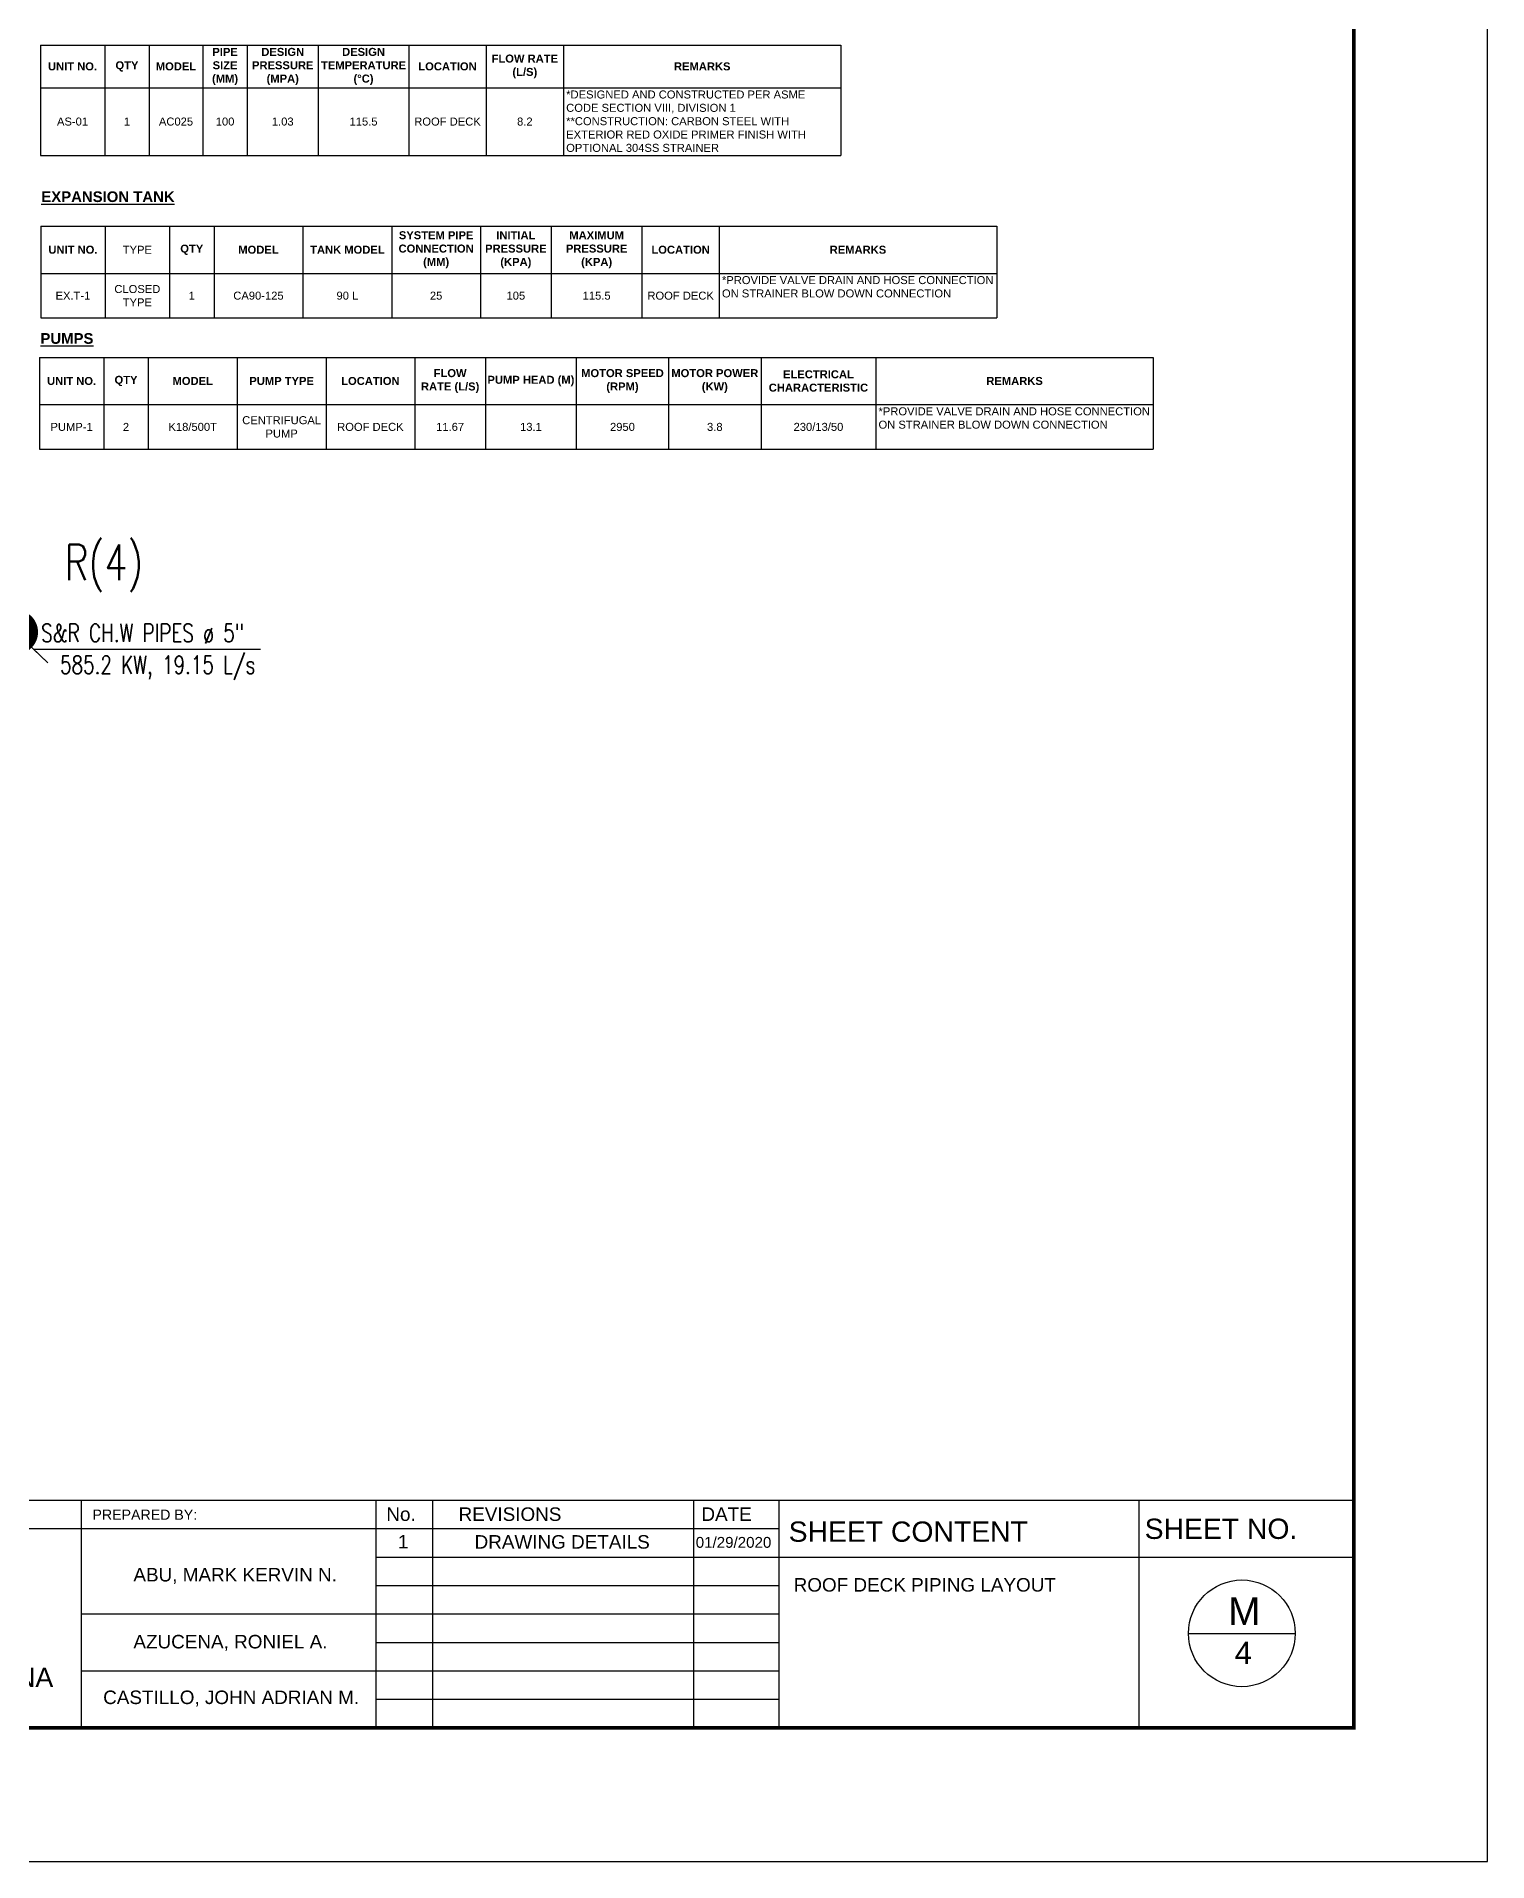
# Model space of a CAD drawing. Header units: millimetres. Extents: x 5 to 430, y 3 to 339.
# Drawn here: x 283.28 to 315.92, y 80.75 to 121.8 of the extents above; entities that cross this region are included whole.
import ezdxf
from ezdxf import colors
from ezdxf.entities.mleader import LeaderData, LeaderLine
from ezdxf.math import Vec2, Vec3

# ---------------------------------------------------------------- set-up
doc = ezdxf.new("R2010")
doc.units = ezdxf.units.MM
doc.header["$MEASUREMENT"] = 0
for name, color, linetype in [('fcu line', 7, 'Continuous'), ('pipe label', 7, 'Continuous'), ('template', 7, 'Continuous')]:
    doc.layers.add(name, color=color, linetype=linetype)
doc.styles.add('Arch-Dim', font='simplex.shx', dxfattribs={"width": 0.75})
doc.styles.add('arial', font='arial.ttf')
doc.styles.get("Standard").update_dxf_attribs({"font": 'arial.ttf'})

# ---------------------------------------------------------------- blocks, each defined once
blk = doc.blocks.new('_Dot')
at = {"color": 0, "linetype": 'ByBlock', "lineweight": -2}
blk.add_line((-0.5, 0), (-1, 0), dxfattribs=at)
at = {"color": 0, "linetype": 'ByBlock', "const_width": 0.5}
blk.add_lwpolyline([(-0.25, 0, 1), (0.25, 0, 1)], format="xyb", close=True, dxfattribs=at)
blk = doc.blocks.new('*T36')
at = {"layer": 'fcu line', "color": 0, "linetype": 'ByBlock', "lineweight": -2, "transparency": 16777216}
for p, q in [((0, 0), (18.006, 0)), ((0, 0), (0, -2.481)), ((1.448, 0), (1.448, -2.481)), ((2.448, 0), (2.448, -2.481)), ((3.655, 0), (3.655, -2.481)), ((4.655, 0), (4.655, -2.481)), ((6.249, 0), (6.249, -2.481)), ((8.289, 0), (8.289, -2.481)), ((10.027, 0), (10.027, -2.481)), ((11.767, 0), (11.767, -2.481)), ((18.006, 0), (18.006, -2.481)), ((0, -0.962), (18.006, -0.962)), ((0, -2.481), (18.006, -2.481))]:
    blk.add_line(p, q, dxfattribs=at)
at = {"layer": 'fcu line', "color": 0, "transparency": 16777216, "char_height": 0.18}
for s, insert, width, attachment_point in [('{\\fArial|b1|i0|c0|p34;UNIT NO.}', (0.724, -0.481), 1.32836, 5), ('{\\fArial|b1|i0|c0|p34;QTY}', (1.948, -0.481), 0.88, 5), ('{\\fArial|b1|i0|c0|p34;MODEL}', (3.051, -0.481), 1.0862, 5), ('{\\fArial|b1|i0|c0|p34;PIPE SIZE (MM)}', (4.155, -0.481), 0.88, 5), ('{\\fArial|b1|i0|c0|p34;DESIGN PRESSURE (MPA)}', (5.452, -0.481), 1.47448, 5), ('{\\fArial|b1|i0|c0|p34;DESIGN TEMPERATURE (\\C256;°C)}', (7.269, -0.481), 1.91988, 5), ('{\\fArial|b1|i0|c0|p34;LOCATION}', (9.158, -0.481), 1.61837, 5), ('{\\fArial|b1|i0|c0|p34;FLOW RATE (L/S)}', (10.897, -0.481), 1.62009, 5), ('{\\fArial|b1|i0|c0|p34;REMARKS}', (14.887, -0.481), 6.1191, 5), ('*DESIGNED AND CONSTRUCTED PER ASME CODE SECTION VIII, DIVISION 1 **CONSTRUCTION: CARBON STEEL WITH EXTERIOR RED OXIDE PRIMER FINISH WITH OPTIONAL 304SS STRAINER', (11.827, -1.022), 6.1191, 1), ('AS-01', (0.724, -1.722), 1.32836, 5), ('1', (1.948, -1.722), 0.88, 5), ('AC025', (3.051, -1.722), 1.0862, 5), ('100', (4.155, -1.722), 0.88, 5), ('1.03', (5.452, -1.722), 1.47448, 5), ('115.5', (7.269, -1.722), 1.91988, 5), ('ROOF DECK', (9.158, -1.722), 1.61837, 5), ('8.2', (10.897, -1.722), 1.62009, 5)]:
    blk.add_mtext(s, dxfattribs=dict(at, insert=insert, width=width, attachment_point=attachment_point))
blk = doc.blocks.new('*T37')
at = {"layer": 'fcu line', "color": 0, "linetype": 'ByBlock', "lineweight": -2, "transparency": 16777216}
for p, q in [((0, 0), (21.501, 0)), ((0, 0), (0, -2.065)), ((1.448, 0), (1.448, -2.065)), ((2.897, 0), (2.897, -2.065)), ((3.897, 0), (3.897, -2.065)), ((5.897, 0), (5.897, -2.065)), ((7.897, 0), (7.897, -2.065)), ((9.889, 0), (9.889, -2.065)), ((11.483, 0), (11.483, -2.065)), ((13.523, 0), (13.523, -2.065)), ((15.262, 0), (15.262, -2.065)), ((21.501, 0), (21.501, -2.065)), ((0, -1.064), (21.501, -1.064)), ((0, -2.065), (21.501, -2.065))]:
    blk.add_line(p, q, dxfattribs=at)
at = {"layer": 'fcu line', "color": 0, "transparency": 16777216, "char_height": 0.18}
for s, insert, width, attachment_point in [('{\\fArial|b1|i0|c0|p34;SYSTEM PIPE CONNECTION (MM)}', (8.893, -0.532), 1.87215, 5), ('{\\fArial|b1|i0|c0|p34;INITIAL PRESSURE (KPA)}', (10.686, -0.532), 1.47448, 5), ('{\\fArial|b1|i0|c0|p34;MAXIMUM PRESSURE (\\C256;KPA)}', (12.503, -0.532), 1.91988, 5), ('{\\fArial|b1|i0|c0|p34;UNIT NO.}', (0.724, -0.532), 1.32836, 5), ('TYPE', (2.173, -0.532), 1.32836, 5), ('{\\fArial|b1|i0|c0|p34;QTY}', (3.397, -0.532), 0.88, 5), ('{\\fArial|b1|i0|c0|p34;MODEL}', (4.897, -0.532), 1.88, 5), ('{\\fArial|b1|i0|c0|p34;TANK MODEL}', (6.897, -0.532), 1.88, 5), ('{\\fArial|b1|i0|c0|p34;LOCATION}', (14.392, -0.532), 1.61837, 5), ('{\\fArial|b1|i0|c0|p34;REMARKS}', (18.381, -0.532), 6.1191, 5), ('*{\\C256;PROVIDE VALVE DRAIN AND HOSE CONNECTION ON STRAINER BLOW DOWN CONNECTION}', (15.322, -1.124), 6.1191, 1), ('EX.T-1', (0.724, -1.565), 1.32836, 5), ('CLOSED TYPE', (2.173, -1.565), 1.32836, 5), ('1', (3.397, -1.565), 0.88, 5), ('CA90-125', (4.897, -1.565), 1.88, 5), ('90 L', (6.897, -1.565), 1.88, 5), ('25 ', (8.893, -1.565), 1.87215, 5), ('105', (10.686, -1.565), 1.47448, 5), ('115.5', (12.503, -1.565), 1.91988, 5), ('ROOF DECK', (14.392, -1.565), 1.61837, 5)]:
    blk.add_mtext(s, dxfattribs=dict(at, insert=insert, width=width, attachment_point=attachment_point))
blk = doc.blocks.new('*T38')
at = {"layer": 'fcu line', "color": 0, "linetype": 'ByBlock', "lineweight": -2, "transparency": 16777216}
for p, q in [((0, 0), (25.052, 0)), ((0, 0), (0, -2.065)), ((1.448, 0), (1.448, -2.065)), ((2.448, 0), (2.448, -2.065)), ((4.448, 0), (4.448, -2.065)), ((6.448, 0), (6.448, -2.065)), ((8.441, 0), (8.441, -2.065)), ((10.035, 0), (10.035, -2.065)), ((12.075, 0), (12.075, -2.065)), ((14.152, 0), (14.152, -2.065)), ((16.23, 0), (16.23, -2.065)), ((18.813, 0), (18.813, -2.065)), ((25.052, 0), (25.052, -2.065)), ((0, -1.064), (25.052, -1.064)), ((0, -2.065), (25.052, -2.065))]:
    blk.add_line(p, q, dxfattribs=at)
at = {"layer": 'fcu line', "color": 0, "transparency": 16777216, "char_height": 0.18}
for s, insert, width, attachment_point in [('{\\fArial|b1|i0|c0|p34;FLOW RATE (L/S)}', (9.238, -0.532), 1.47448, 5), ('{\\fArial|b1|i0|c0|p34;PUMP HEAD (\\C256;M)}', (11.055, -0.532), 1.91988, 5), ('{\\fArial|b1|i0|c0|p34;MOTOR SPEED (RPM)}', (13.114, -0.532), 1.9576, 5), ('{\\fArial|b1|i0|c0|p34;MOTOR POWER (KW)}', (15.191, -0.532), 1.9576, 5), ('{\\fArial|b1|i0|c0|p34;ELECTRICAL CHARACTERISTIC}', (17.522, -0.532), 2.46327, 5), ('{\\fArial|b1|i0|c0|p34;UNIT NO.}', (0.724, -0.532), 1.32836, 5), ('{\\fArial|b1|i0|c0|p34;QTY}', (1.948, -0.532), 0.88, 5), ('{\\fArial|b1|i0|c0|p34;MODEL}', (3.448, -0.532), 1.88, 5), ('{\\fArial|b1|i0|c0|p34;PUMP TYPE}', (5.448, -0.532), 1.88, 5), ('{\\fArial|b1|i0|c0|p34;LOCATION}', (7.444, -0.532), 1.87215, 5), ('{\\fArial|b1|i0|c0|p34;REMARKS}', (21.933, -0.532), 6.1191, 5), ('*{\\C256;PROVIDE VALVE DRAIN AND HOSE CONNECTION ON STRAINER BLOW DOWN CONNECTION}', (18.873, -1.124), 6.1191, 1), ('PUMP-1', (0.724, -1.565), 1.32836, 5), ('2', (1.948, -1.565), 0.88, 5), ('K18/500T', (3.448, -1.565), 1.88, 5), ('CENTRIFUGAL PUMP', (5.448, -1.565), 1.88, 5), ('ROOF DECK', (7.444, -1.565), 1.87215, 5), ('11.67', (9.238, -1.565), 1.47448, 5), ('13.1', (11.055, -1.565), 1.91988, 5), ('2950', (13.114, -1.565), 1.9576, 5), ('3.8', (15.191, -1.565), 1.9576, 5), ('230/13/50', (17.522, -1.565), 2.46327, 5)]:
    blk.add_mtext(s, dxfattribs=dict(at, insert=insert, width=width, attachment_point=attachment_point))

msp = doc.modelspace()

# ---------------------------------------------------------------- linework, layer by layer
at = {"layer": 'template'}
for p, q in [((315.915, 80.75), (315.915, 151.145)), ((222.656, 88.878), (312.907, 88.878)), ((284.281, 88.878), (284.281, 83.758)), ((290.91, 88.878), (290.91, 83.758)), ((292.19, 88.878), (292.19, 83.758)), ((298.055, 88.878), (298.055, 83.758)), ((299.975, 88.878), (299.975, 83.758)), ((308.07, 88.878), (308.07, 83.758)), ((238.502, 88.238), (295.073, 88.238)), ((293.314, 88.238), (299.975, 88.238)), ((290.91, 87.598), (301.671, 87.598)), ((298.309, 87.598), (312.907, 87.598)), ((290.91, 86.958), (299.975, 86.958)), ((284.281, 86.318), (295.073, 86.318)), ((293.314, 86.318), (299.975, 86.318)), ((309.191, 85.882), (311.591, 85.882)), ((290.91, 85.678), (299.975, 85.678)), ((284.281, 85.038), (295.073, 85.038)), ((293.314, 85.038), (299.975, 85.038)), ((290.91, 84.398), (299.975, 84.398)), ((216.639, 80.75), (315.915, 80.75))]:
    msp.add_line(p, q, dxfattribs=at)
at = {"layer": 'template', "linetype": 'Continuous', "const_width": 0.0853}
msp.add_lwpolyline([(222.656, 83.758), (312.907, 83.758), (312.907, 148.137), (222.656, 148.137)], close=True, dxfattribs=at)
at = {"layer": 'template'}
msp.add_circle((310.391, 85.882), 1.2, dxfattribs=at)

# ---------------------------------------------------------------- block references
for name, p in [('*T36', (283.366, 121.61)), ('*T37', (283.375, 117.537)), ('*T38', (283.345, 114.585))]:
    msp.add_blockref(name, p)

# ---------------------------------------------------------------- texts
at = {"char_height": 0.24, "attachment_point": 1}
for s, insert in [('{\\fArial|b1|i0|c0|p34;\\LEXPANSION TANK}', (283.388, 118.319)), ('{\\fArial|b1|i0|c0|p34;\\LPUMPS}', (283.368, 115.13))]:
    msp.add_mtext_dynamic_manual_height_columns(s, width=5.54192, gutter_width=1, heights=[0], dxfattribs=dict(at, insert=insert))
at = {"layer": 'pipe label', "color": 7, "linetype": 'Continuous', "lineweight": 25, "attachment_point": 1, "style": 'Arch-Dim'}
for s, insert, char_height in [('{\\C256;R(4)}', (283.908, 110.375), 0.8), ('{\\C256;S&R CH.W PIPES ø 5"}', (283.385, 108.588), 0.4032), ('{\\C256;585.2 KW, 19.15 L/s}', (283.809, 107.871), 0.4032)]:
    msp.add_mtext_dynamic_manual_height_columns(s, width=5.63627, gutter_width=1.011, heights=[0], dxfattribs=dict(at, insert=insert, char_height=char_height))
at = {"layer": 'template', "style": 'arial'}
for s, height, p in [('No.', 0.304, (291.148, 88.411)), ('REVISIONS', 0.304, (292.773, 88.411)), ('DATE', 0.304, (298.235, 88.411)), ('PREPARED BY: ', 0.22802, (284.539, 88.437)), ('SHEET CONTENT', 0.45603, (300.197, 87.942)), ('SHEET NO.', 0.456, (308.204, 88.006)), ('1', 0.304, (291.41, 87.792)), ('DRAWING DETAILS', 0.30402, (293.133, 87.787)), ('01/29/2020', 0.2432, (298.107, 87.807)), ('ABU, MARK KERVIN N.', 0.30402, (285.459, 87.049)), ('ROOF DECK PIPING LAYOUT', 0.30402, (300.309, 86.821)), ('M', 0.624, (310.081, 86.069)), ('AZUCENA, RONIEL A.', 0.30402, (285.459, 85.543)), ('4', 0.499, (310.23, 85.195)), ('ENGR. RONIEL A. AZUCENA', 0.43038, (275.572, 84.677)), ('CASTILLO, JOHN ADRIAN M.', 0.30402, (284.779, 84.291))]:
    msp.add_text(s, height=height, dxfattribs=at).set_placement(p)

# ---------------------------------------------------------------- leaders
at = {"layer": 'fcu line'}
ml = msp.add_multileader_mtext('Standard', dxfattribs=at)
ml.set_content(' ', color=256)
ml.set_leader_properties()
ml.set_arrow_properties(name='DOT')
ml.build(insert=Vec2(0, 0))
ml.multileader.update_dxf_attribs({"dogleg_length": 0.36, "arrow_head_size": 1})
ctx = ml.context
ctx.base_point, ctx.char_height, ctx.arrow_head_size, ctx.landing_gap_size, ctx.plane_origin = Vec3(288.317, 108.022), 0.18, 1, 0.09, Vec3(282.814, 108.404)
notes = []
notes.append((ctx, [(0, (1, 1, 0), (283.214, 108.022), (1, 0), 5.103, [(0, [(282.814, 108.404)], 0, [])])]))
ctx.mtext.insert, ctx.mtext.flow_direction = Vec3(288.407, 108.112), 5
for ctx, leaders in notes:
    for number, flags, end, landing, length, lines in leaders:
        leader = LeaderData()
        leader.index, (leader.has_last_leader_line, leader.has_dogleg_vector, leader.attachment_direction) = number, flags
        leader.last_leader_point, leader.dogleg_vector, leader.dogleg_length = Vec3(end), Vec3(landing), length
        for number, points, colour, breaks in lines:
            line = LeaderLine()
            line.index, line.vertices, line.color, line.breaks = number, Vec3.list(points), colors.encode_raw_color(colour), breaks
            leader.lines.append(line)
        ctx.leaders.append(leader)

doc.saveas('drawing.dxf')
